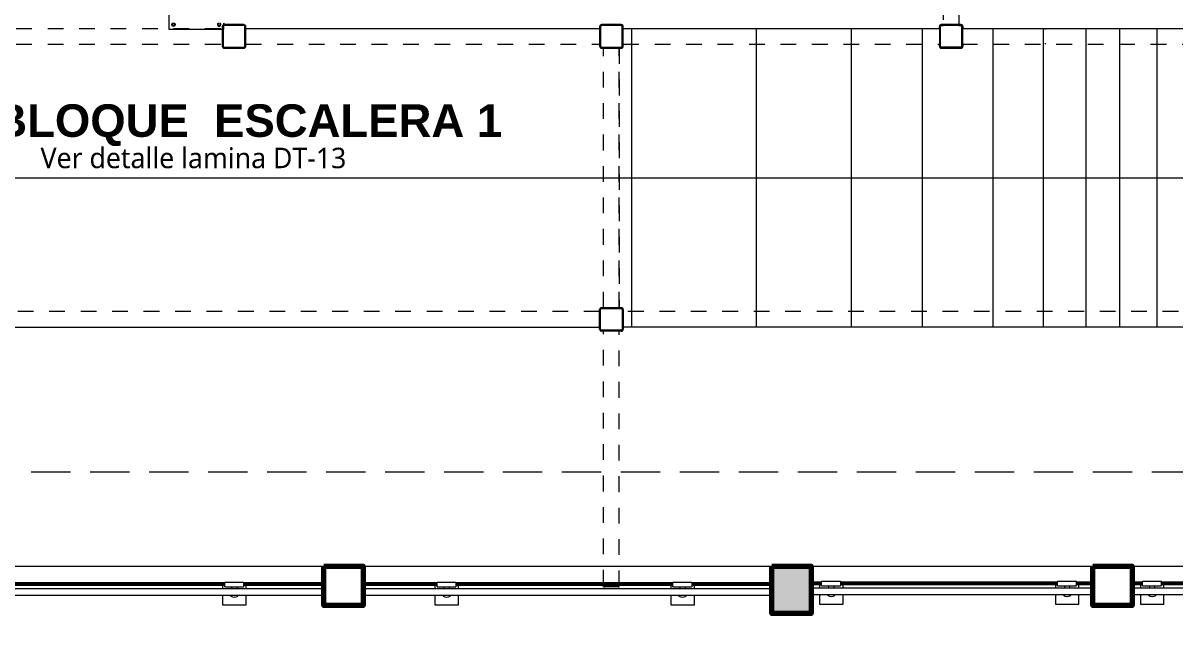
# Model space of a CAD drawing. Header units: metres. Extents: x 28 to 239, y -1 to 113.
# Drawn here: x 124.11 to 131.44, y 47.49 to 51.44 of the extents above; entities that cross this region are included whole.
import ezdxf
from ezdxf.enums import TextEntityAlignment as Align

# ---------------------------------------------------------------- set-up
doc = ezdxf.new("R2010")
doc.units = ezdxf.units.M
doc.linetypes.add('DASHED2', pattern=[0.375, 0.25, -0.125])
doc.linetypes.add('HIDDEN2', pattern=[0.1875, 0.125, -0.0625])
for name, color, linetype, lineweight in [('A-FLOR-HRAL', 11, 'Continuous', 9), ('COLUMNAS 50', 32, 'Continuous', 70), ('GRAFO 0 BLANCO', 7, 'Continuous', 0), ('GRAFO00', 7, 'Continuous', 0), ('letras sr', 7, 'Continuous', 5), ('MK-LINEAS GENERALES', 7, 'Continuous', 0), ('proyecciones', 1, 'DASHED2', 5), ('TEXTOS-SUBTITULO', 7, 'Continuous', 30)]:
    doc.layers.add(name, color=color, linetype=linetype, lineweight=lineweight)
doc.layers.add('Proyección de Vigueta de metal', color=40, linetype='HIDDEN2')
doc.styles.add('Generales', font='trebuc.ttf', dxfattribs={"height": 0.1})
doc.styles.add('TURBO_BASS', font='swisseb.ttf')

# ---------------------------------------------------------------- blocks, each defined once
blk = doc.blocks.new('Barandilla - 50 x 12mm-V85-Nivel 2')
at = {"layer": 'A-FLOR-HRAL'}
for p, q in [((-26.65598413562243, 93.00350822437645), (-88.00000000000932, 93.00350822438354)), ((-88.00000000000932, 93.00350822438354), (-88.00000000001796, 18.21820814453502)), ((34.14173290303831, 93.00350822436941), (13.10426536048715, 93.00350822437184)), ((27.00000000001878, 79.3610483492223), (57.00000000001877, 79.36104834921883)), ((27.00000000001878, 79.3610483492223), (27.00000000000502, -39.6355106011893)), ((57.00000000001877, 79.36104834921883), (57.00000000000501, -39.63551060119276)), ((-88.00000000001796, 18.21820814453502), (-88.0000000000266, -56.56709193536628)), ((24.92408932763253, 2.559974571989083), (25.07591067237265, 33.55960280011573)), ((-88.0000000000266, -56.56709193536628), (-26.6167967153703, -56.56709193537098)), ((13.06507794025701, -56.56709193537402), (34.1417329030423, -56.56709193537563)), ((57.00000000000501, -39.63551060119276), (27.00000000000502, -39.6355106011893))]:
    blk.add_line(p, q, dxfattribs=at)
for centre, radius, start, end in [((-0.5706645103747868, 18.18502156444442), 39.42902882610482, 144.0345375688887, 215.4042522977512), ((-19.28840541889522, -77.8210498320877), 119.8909601388826, 93.5201041311011, 96.3186679859427), ((-18.34714648741117, 114.3698242009999), 119.8909601388827, 285.3047837590424, 291.1568047317177), ((-19.28840541889522, -77.8210498320877), 119.8909601388825, 68.28198513490644, 74.21915454887831), ((-18.34714648741117, 114.3698242009999), 119.8909601388826, 263.1201218806851, 266.0321849932859)]:
    blk.add_arc(centre, radius, start, end, dxfattribs=at)
blk = doc.blocks.new('Barandilla - 50 x 12mm-V8-Nivel 2')
at = {"layer": 'A-FLOR-HRAL'}
for p, q in [((-26.77585938754871, 93.00350822437646), (-88.00000000000932, 93.00350822438354)), ((-88.00000000000932, 93.00350822438354), (-88.00000000001796, 18.21820814453502)), ((34.14173290304679, 93.00350822436941), (13.22414061245579, 93.00350822437183)), ((27.00000000001878, 79.3610483492223), (57.00000000001877, 79.36104834921883)), ((27.00000000001878, 79.3610483492223), (27.00000000000502, -39.6355106011893)), ((57.00000000001877, 79.36104834921883), (57.00000000000501, -39.63551060119276)), ((-88.00000000001796, 18.21820814453502), (-88.0000000000266, -56.56709193536628)), ((24.92408932763253, 2.559974571989083), (25.07591067237265, 33.55960280011573)), ((-88.0000000000266, -56.56709193536628), (-26.77585938754689, -56.56709193537096)), ((13.22414061245902, -56.56709193537402), (34.14173290305077, -56.56709193537563)), ((57.00000000000501, -39.63551060119276), (27.00000000000502, -39.6355106011893))]:
    blk.add_line(p, q, dxfattribs=at)
for centre, radius, start, end in [((-0.5706645103747868, 18.18502156444442), 39.42902882610482, 144.0345375688887, 215.4042522977512), ((-19.28840541889522, -77.8210498320877), 119.8909601388826, 93.58403373800627, 96.3186679859427), ((-18.34714648741117, 114.3698242009999), 119.8909601388826, 285.3761058525774, 291.1568047317177), ((-19.28840541889522, -77.8210498320877), 119.8909601388825, 68.28198513490644, 74.15247126397308), ((-18.34714648741117, 114.3698242009999), 119.8909601388826, 263.1201218806851, 265.9624964592715)]:
    blk.add_arc(centre, radius, start, end, dxfattribs=at)
blk = doc.blocks.new('Barandilla - Barandilla-616930-Nivel 2')
at = {"layer": 'A-FLOR-HRAL'}
for p, q in [((114090.5938314789, 39587.95980151019), (113619.4113429827, 39587.95980151019)), ((114090.5938314789, 39579.95980151019), (113619.4113429827, 39579.95980151019)), ((114090.5938314789, 39578.3998015102), (113619.4113429827, 39578.3998015102)), ((114090.5938314789, 39570.43980151019), (113619.4113429827, 39570.43980151019)), ((115590.5938314789, 39587.95980151019), (114209.5903904293, 39587.95980151019)), ((115590.5938314789, 39579.95980151018), (114209.5903904293, 39579.95980151019)), ((115590.5938314789, 39578.39980151019), (114209.5903904293, 39578.3998015102)), ((115590.5938314789, 39570.43980151018), (114209.5903904293, 39570.43980151019)), ((116220.4984166736, 39587.95980151019), (115709.5903904293, 39587.95980151019)), ((116220.4984166736, 39579.95980151018), (115709.5903904293, 39579.95980151018)), ((116220.4984166736, 39578.39980151019), (115709.5903904293, 39578.39980151019)), ((116220.4984166736, 39570.43980151018), (115709.5903904293, 39570.43980151018)), ((116220.4984166737, 39549.52220921964), (113619.4113429828, 39549.52220921966)), ((113619.4113429828, 39509.52220921965), (116220.4984166737, 39509.52220921963))]:
    blk.add_line(p, q, dxfattribs=at)
at = {"rotation": 89.9999999999998}
for name, p in [('Barandilla - 50 x 12mm-V85-Nivel 2', (114169.9548798281, 39536.29806860715)), ('Barandilla - 50 x 12mm-V8-Nivel 2', (115669.9548798281, 39536.29806860714))]:
    blk.add_blockref(name, p, dxfattribs=at)
blk = doc.blocks.new('Barandilla - 50 x 12mm-V86-Nivel 2')
at = {"layer": 'A-FLOR-HRAL'}
for p, q in [((-26.65608331315879, 93.00350822437645), (-88.00000000000932, 93.00350822438354)), ((-88.00000000000932, 93.00350822438354), (-88.00000000001796, 18.21820814453502)), ((34.14173290303831, 93.00350822436941), (13.10436453804042, 93.00350822437184)), ((27.00000000001878, 79.3610483492223), (57.00000000001877, 79.36104834921883)), ((27.00000000001878, 79.3610483492223), (27.00000000000502, -39.6355106011893)), ((57.00000000001877, 79.36104834921883), (57.00000000000501, -39.63551060119276)), ((-88.00000000001796, 18.21820814453502), (-88.0000000000266, -56.56709193536628)), ((24.92408932763253, 2.559974571989083), (25.07591067237265, 33.55960280011573)), ((-88.0000000000266, -56.56709193536628), (-26.61687829627158, -56.56709193537098)), ((13.06515952114133, -56.56709193537402), (34.14173290304229, -56.56709193537563)), ((57.00000000000501, -39.63551060119276), (27.00000000000502, -39.6355106011893))]:
    blk.add_line(p, q, dxfattribs=at)
for centre, radius, start, end in [((-0.5706645103747868, 18.18502156444442), 39.42902882610482, 144.0345375688887, 215.4042522977512), ((-19.28840541889522, -77.8210498320877), 119.8909601388826, 93.52014873391148, 96.3186679859427), ((-18.34714648741117, 114.3698242009999), 119.8909601388827, 285.3048273326804, 291.1568047317177), ((-19.28840541889522, -77.8210498320877), 119.8909601388825, 68.28198513490644, 74.21910870752379), ((-18.34714648741117, 114.3698242009999), 119.8909601388826, 263.1201218806851, 266.0321429817599)]:
    blk.add_arc(centre, radius, start, end, dxfattribs=at)
blk = doc.blocks.new('Barandilla - Barandilla-617001-Nivel 2')
at = {"layer": 'A-FLOR-HRAL'}
for p, q in [((116941.0971732319, 39587.95980151019), (116470.4984166736, 39587.95980151019)), ((116941.0971732319, 39579.95980151019), (116470.4984166736, 39579.95980151019)), ((116941.0971732319, 39578.3998015102), (116470.4984166736, 39578.3998015102)), ((116941.0971732319, 39570.43980151019), (116470.4984166736, 39570.43980151019)), ((118441.0971732319, 39587.95980151019), (117060.0937321823, 39587.95980151019)), ((118441.0971732319, 39579.95980151018), (117060.0937321823, 39579.95980151019)), ((118441.0971732319, 39578.39980151019), (117060.0937321823, 39578.3998015102)), ((118441.0971732319, 39570.43980151018), (117060.0937321823, 39570.43980151019)), ((119070.4180264886, 39587.95980151019), (118560.0937321823, 39587.95980151019)), ((119070.4180264886, 39579.95980151018), (118560.0937321823, 39579.95980151018)), ((119070.4180264886, 39578.39980151019), (118560.0937321823, 39578.39980151019)), ((119070.4180264886, 39570.43980151018), (118560.0937321823, 39570.43980151018)), ((119070.4180264888, 39549.52220921964), (116470.4984166737, 39549.52220921966)), ((116470.4984166737, 39509.52220921965), (119070.4180264888, 39509.52220921963))]:
    blk.add_line(p, q, dxfattribs=at)
at = {"rotation": 89.9999999999998}
for name, p in [('Barandilla - 50 x 12mm-V86-Nivel 2', (117020.4582215811, 39536.29806860715)), ('Barandilla - 50 x 12mm-V8-Nivel 2', (118520.4582215811, 39536.29806860714))]:
    blk.add_blockref(name, p, dxfattribs=at)
blk = doc.blocks.new('Barandilla - 50 x 12mm-V87-Nivel 2')
at = {"layer": 'A-FLOR-HRAL'}
for p, q in [((-26.75592566503378, 93.00350822437645), (-88.00000000000932, 93.00350822438354)), ((-88.00000000000932, 93.00350822438354), (-88.00000000001796, 18.21820814453502)), ((34.14173290303831, 93.00350822436941), (13.20420688993239, 93.00350822437183)), ((27.00000000001878, 79.3610483492223), (57.00000000001877, 79.36104834921883)), ((27.00000000001878, 79.3610483492223), (27.00000000000502, -39.6355106011893)), ((57.00000000001877, 79.36104834921883), (57.00000000000501, -39.63551060119276)), ((-88.00000000001796, 18.21820814453502), (-88.0000000000266, -56.56709193536628)), ((24.92408932763253, 2.559974571989083), (25.07591067237265, 33.55960280011573)), ((-88.0000000000266, -56.56709193536628), (-26.6990060356264, -56.56709193537097)), ((13.14728726053008, -56.56709193537402), (34.1417329030423, -56.56709193537563)), ((57.00000000000501, -39.63551060119276), (27.00000000000502, -39.6355106011893))]:
    blk.add_line(p, q, dxfattribs=at)
for centre, radius, start, end in [((-0.5706645103747868, 18.18502156444442), 39.42902882610482, 144.0345375688887, 215.4042522977512), ((-19.28840541889522, -77.8210498320877), 119.8909601388826, 93.5650505880127, 96.3186679859427), ((-18.34714648741117, 114.3698242009999), 119.8909601388826, 285.3486943637657, 291.1568047317177), ((-19.28840541889522, -77.8210498320877), 119.8909601388825, 68.28198513490644, 74.17296150067632), ((-18.34714648741117, 114.3698242009999), 119.8909601388826, 263.1201218806851, 265.9898498555262)]:
    blk.add_arc(centre, radius, start, end, dxfattribs=at)
blk = doc.blocks.new('Barandilla - Barandilla-617072-Nivel 2')
at = {"layer": 'A-FLOR-HRAL'}
for p, q in [((119386.4413411098, 39592.95980151018), (119320.4180264886, 39592.95980151018)), ((119386.4413411098, 39584.95980151017), (119320.4180264886, 39584.95980151017)), ((119386.4413411098, 39583.39980151018), (119320.4180264886, 39583.39980151018)), ((119386.4413411098, 39575.43980151017), (119320.4180264886, 39575.43980151017)), ((120886.4413411098, 39592.95980151017), (119505.4379000602, 39592.95980151018)), ((120886.4413411098, 39584.95980151017), (119505.4379000602, 39584.95980151017)), ((120886.4413411098, 39583.39980151017), (119505.4379000602, 39583.39980151018)), ((120886.4413411098, 39575.43980151016), (119505.4379000602, 39575.43980151017)), ((121111.1867524294, 39592.95980151017), (121005.4379000602, 39592.95980151017)), ((121111.1867524294, 39584.95980151017), (121005.4379000602, 39584.95980151017)), ((121111.1867524294, 39583.39980151017), (121005.4379000602, 39583.39980151017)), ((121111.1867524294, 39575.43980151016), (121005.4379000602, 39575.43980151016)), ((121111.1867524296, 39554.52220921964), (119320.4180264888, 39554.52220921964)), ((119320.4180264888, 39514.52220921963), (121111.1867524296, 39514.52220921961))]:
    blk.add_line(p, q, dxfattribs=at)
at = {"rotation": 89.99999999999972}
for name, p in [('Barandilla - 50 x 12mm-V87-Nivel 2', (119465.802389459, 39541.29806860713)), ('Barandilla - 50 x 12mm-V8-Nivel 2', (120965.802389459, 39541.29806860712))]:
    blk.add_blockref(name, p, dxfattribs=at)
blk = doc.blocks.new('Barandilla - 50 x 12mm-V88-Nivel 2')
at = {"layer": 'A-FLOR-HRAL'}
for p, q in [((-26.75590762835578, 93.00350822437645), (-88.00000000000932, 93.00350822438354)), ((-88.00000000000932, 93.00350822438354), (-88.00000000001796, 18.21820814453502)), ((34.14173290303831, 93.00350822436941), (13.20418885323743, 93.00350822437183)), ((27.00000000001878, 79.3610483492223), (57.00000000001877, 79.36104834921883)), ((27.00000000001878, 79.3610483492223), (27.00000000000502, -39.6355106011893)), ((57.00000000001877, 79.36104834921883), (57.00000000000501, -39.63551060119276)), ((-88.00000000001796, 18.21820814453502), (-88.0000000000266, -56.56709193536628)), ((24.92408932763253, 2.559974571989083), (25.07591067237265, 33.55960280011573)), ((-88.0000000000266, -56.56709193536628), (-26.69899119911131, -56.56709193537097)), ((13.14727242401496, -56.56709193537402), (34.14173290304229, -56.56709193537563)), ((57.00000000000501, -39.63551060119276), (27.00000000000502, -39.6355106011893))]:
    blk.add_line(p, q, dxfattribs=at)
for centre, radius, start, end in [((-0.5706645103747868, 18.18502156444442), 39.42902882610482, 144.0345375688887, 215.4042522977512), ((-19.28840541889522, -77.8210498320877), 119.8909601388826, 93.56504247641027, 96.3186679859427), ((-18.34714648741117, 114.3698242009999), 119.8909601388826, 285.3486864388724, 291.1568047317177), ((-19.28840541889522, -77.8210498320877), 119.8909601388825, 68.28198513490644, 74.17296983698618), ((-18.34714648741117, 114.3698242009999), 119.8909601388826, 263.1201218806851, 265.9898574958427)]:
    blk.add_arc(centre, radius, start, end, dxfattribs=at)
blk = doc.blocks.new('Barandilla - Barandilla-617115-Nivel 2')
at = {"layer": 'A-FLOR-HRAL'}
for p, q in [((121427.2604107849, 39592.95980151018), (121361.1867524294, 39592.95980151018)), ((121427.2604107849, 39584.95980151017), (121361.1867524294, 39584.95980151017)), ((121427.2604107849, 39583.39980151018), (121361.1867524294, 39583.39980151018)), ((121427.2604107849, 39575.43980151017), (121361.1867524294, 39575.43980151017)), ((122927.2604107849, 39592.95980151017), (121546.2569697353, 39592.95980151018)), ((122927.2604107849, 39584.95980151017), (121546.2569697353, 39584.95980151017)), ((122927.2604107849, 39583.39980151017), (121546.2569697353, 39583.39980151018)), ((122927.2604107849, 39575.43980151016), (121546.2569697353, 39575.43980151017)), ((123152.0561658388, 39592.95980151017), (123046.2569697353, 39592.95980151017)), ((123152.0561658388, 39584.95980151017), (123046.2569697353, 39584.95980151017)), ((123152.0561658388, 39583.39980151017), (123046.2569697353, 39583.39980151017)), ((123152.0561658388, 39575.43980151016), (123046.2569697353, 39575.43980151016)), ((123152.0561658389, 39554.52220921964), (121361.1867524296, 39554.52220921964)), ((121361.1867524296, 39514.52220921963), (123152.0561658389, 39514.52220921961))]:
    blk.add_line(p, q, dxfattribs=at)
at = {"rotation": 89.99999999999972}
for name, p in [('Barandilla - 50 x 12mm-V88-Nivel 2', (121506.6214591341, 39541.29806860713)), ('Barandilla - 50 x 12mm-V8-Nivel 2', (123006.6214591341, 39541.29806860712))]:
    blk.add_blockref(name, p, dxfattribs=at)

msp = doc.modelspace()

# ---------------------------------------------------------------- hatches: boundary and pattern name
at = {"layer": 'GRAFO 0 BLANCO', "true_color": 0x939598}
h = msp.add_hatch(color=252, dxfattribs=at)
h.dxf.hatch_style = 1
h.paths.add_polyline_path([(128.8767266711137, 47.98824644305805), (129.1267266711137, 47.98824644305805), (129.1267266711137, 47.68824644305809), (128.8767266711137, 47.68824644305809)])
h.paths.add_polyline_path([(132.9583954475652, 47.98824644305805), (133.2083954475652, 47.98824644305805), (133.2083954475652, 47.68824644305809), (132.9583954475652, 47.68824644305809)])
h.paths.add_polyline_path([(132.9583387462674, 45.4904911936093), (133.2083387462674, 45.4904911936093), (133.2083387462674, 45.09049119360927), (132.9583387462674, 45.09049119360927)])
h.paths.add_polyline_path([(128.8766680349353, 45.4904911936093), (129.1266680349353, 45.4904911936093), (129.1266680349353, 45.09049119360927), (128.8766680349353, 45.09049119360927)])

# ---------------------------------------------------------------- linework, layer by layer
at = {"layer": 'COLUMNAS 50', "linetype": 'Continuous'}
for points in [[(126.0268376983998, 47.9882464430581), (126.2768376983998, 47.9882464430581), (126.2768376983998, 47.7382464430581), (126.0268376983998, 47.7382464430581), (126.0268376983998, 47.9882464430581)], [(128.8767266711137, 47.9882464430581), (129.1267266711137, 47.9882464430581), (129.1267266711137, 47.68824644305815), (128.8767266711137, 47.68824644305815), (128.8767266711137, 47.9882464430581)], [(130.9175260341556, 47.9882464430581), (131.1675260341556, 47.9882464430581), (131.1675260341556, 47.7382464430581), (130.9175260341556, 47.7382464430581), (130.9175260341556, 47.9882464430581)]]:
    msp.add_lwpolyline(points, dxfattribs=at)
at = {"layer": 'GRAFO 0 BLANCO'}
for p, q in [((130.0660830318903, 55.16324709516047), (130.0660830318903, 51.42694693410161)), ((125.5310829446818, 51.40824693022611), (127.7810829153331, 51.40824693022611)), ((127.9310830127175, 51.40824693022611), (129.9473830028284, 51.40824693022611)), ((130.0847831549751, 51.40824693022611), (133.261082769678, 51.40824693022611)), ((122.9322243290291, 50.45824686976776), (133.7631417315661, 50.45824686976776)), ((123.2647828916046, 49.50824680930899), (127.7810829153331, 49.50824680930899)), ((133.261082769678, 49.50824680930899), (127.9310830127175, 49.50824680930898))]:
    msp.add_line(p, q, dxfattribs=at)
at = {"layer": 'GRAFO 0 BLANCO', "color": 251, "true_color": 0x636466}
for p, q in [((127.9826555915741, 51.40824693022611), (127.9826555915741, 49.50824680930899)), ((128.7773353629387, 51.40824693022611), (128.7773353629387, 49.50824680930899)), ((129.3802274154749, 51.40824693022611), (129.3802274154749, 49.50824680930899)), ((129.8311241031476, 51.40824693022611), (129.8311241031476, 49.50824680930899)), ((130.2820207908202, 51.40824693022611), (130.2820207908202, 49.50824680930899)), ((130.6024002085082, 51.40824693022611), (130.6024002085082, 49.50824680930899)), ((130.873277793168, 51.40824693022611), (130.873277793168, 49.50824680930899)), ((131.0868640716267, 51.40824693022611), (131.0868640716267, 49.50824680930899)), ((131.3241744808406, 51.40824693022611), (131.3241744808406, 49.50824680930899))]:
    msp.add_line(p, q, dxfattribs=at)
at = {"layer": 'GRAFO 0 BLANCO'}
msp.add_lwpolyline([(93.26644945877234, 47.9882464430581), (133.208395447565, 47.9882464430581), (133.2083387419155, 38.99633395044057), (93.26642275851219, 38.9963339504308), (93.26644945877234, 47.9882464430581)], dxfattribs=at)
at = {"layer": 'GRAFO00', "color": 252, "linetype": 'DASHED2', "lineweight": 0}
msp.add_lwpolyline([(92.66642275866235, 48.58824644306802), (133.8083687474553, 48.58824644306802), (133.8083687474553, 38.29633395044053), (92.66642275866235, 38.29633395044053)], close=True, dxfattribs=at)
at = {"layer": 'MK-LINEAS GENERALES', "color": 7, "linetype": 'Continuous'}
for p, q in [((125.0410829658088, 51.55324717536686), (125.0410829658088, 51.40324719719203)), ((125.3910829148836, 51.40324719719203), (125.3910829148836, 51.44324719137198)), ((125.3910829571043, 51.44324692712067), (125.3910829571043, 51.43297576518754)), ((125.518482999444, 51.43324693652241), (125.393682971349, 51.43324693652241)), ((125.518482999444, 51.42694693410161), (125.393682971349, 51.42694693410161)), ((127.9184830674798, 51.43324693652241), (127.7936830989894, 51.43324693652241)), ((127.9184830674798, 51.42694693410161), (127.7936830989894, 51.42694693410161)), ((129.9536829754473, 51.43324693652241), (129.9660831259131, 51.43324693652241)), ((129.9536829754473, 51.42694693410161), (129.9660831259131, 51.42694693410161)), ((130.0660830318903, 51.43324693652241), (130.0784831823561, 51.43324693652241)), ((130.0660830318903, 51.42694693410161), (130.0784831823561, 51.42694693410161)), ((125.0410829658088, 51.40324719719203), (125.3910829148836, 51.40324719719203)), ((125.3810829665066, 51.42064693168035), (125.3810829665066, 51.31464692405612)), ((125.3873829689278, 51.42064693168035), (125.3873829689278, 51.31464692405612)), ((125.5247829720628, 51.29584693338771), (125.5247829720628, 51.42064693168035)), ((125.5310829446818, 51.29584693338771), (125.5310829446818, 51.42064693168035)), ((127.7810829153331, 51.42064693168035), (127.7810829153331, 51.31464692405612)), ((127.787382887952, 51.42064693168035), (127.787382887952, 51.31464692405612)), ((127.9247830400986, 51.29584693338771), (127.9247830400986, 51.42064693168035)), ((127.9310830127175, 51.29584693338771), (127.9310830127175, 51.42064693168035)), ((129.9410830302095, 51.40824693022611), (129.9410830302095, 51.42064693168035)), ((129.9473830028284, 51.40824693022611), (129.9473830028284, 51.42064693168035)), ((130.0847831549751, 51.42064693168035), (130.0847831549751, 51.40824693022611)), ((130.0910831275939, 51.42064693168035), (130.0910831275939, 51.40824693022611)), ((125.3810829665066, 51.31464692405612), (125.3810829665066, 51.29584693338771)), ((125.3873829689278, 51.31464692405612), (125.3873829689278, 51.29584693338771)), ((125.393682971349, 51.28954693096645), (125.518482999444, 51.28954693096645)), ((125.393682971349, 51.28324692854525), (125.518482999444, 51.28324692854525)), ((127.7810829153331, 51.31464692405612), (127.7810829153331, 51.29584693338771)), ((127.787382887952, 51.31464692405612), (127.787382887952, 51.29584693338771)), ((127.7936830989894, 51.28954693096645), (127.9184830674798, 51.28954693096645)), ((127.7936830989894, 51.28324692854525), (127.9184830674798, 51.28324692854525)), ((129.9410830302095, 51.29584693338771), (129.9410830302095, 51.30824693484195)), ((129.9473830028284, 51.29584693338771), (129.9473830028284, 51.30824693484195)), ((130.0784831823561, 51.28954693096645), (129.9536829754473, 51.28954693096645)), ((130.0784831823561, 51.28324692854525), (129.9536829754473, 51.28324692854525)), ((130.0847831549751, 51.30824693484195), (130.0847831549751, 51.29584693338771)), ((130.0910831275939, 51.30824693484195), (130.0910831275939, 51.29584693338771)), ((127.7810829153331, 49.50824680930899), (127.7810829153331, 49.62064686575209)), ((127.787382887952, 49.50824680930899), (127.787382887952, 49.62064686575209)), ((127.7936830989894, 49.63324681099024), (127.8058124059457, 49.63324681099024)), ((127.7936830989894, 49.62694683837137), (127.8058124059457, 49.62694683837137)), ((127.8060710901075, 49.63324681099024), (127.9184830674798, 49.63324681099024)), ((127.8060710901075, 49.62694683837136), (127.9184830674798, 49.62694683837137)), ((127.924783003096, 49.62064690618777), (127.9247830400987, 49.50824680930899)), ((127.9310830127175, 49.62064686575209), (127.9310830127175, 49.50824680930899)), ((127.7810829153331, 49.49584689726171), (127.7810829153331, 49.50824680930899)), ((127.787382887952, 49.49584689726171), (127.787382887952, 49.50824680930899)), ((127.8060710901075, 49.48954692464284), (127.7936830989894, 49.48954692464284)), ((127.8060710901075, 49.48324695202436), (127.7936830989894, 49.48324695202436)), ((127.9184830674798, 49.48954692464284), (127.8060710901075, 49.48954692464284)), ((127.9184830674798, 49.48324695202436), (127.8060710901075, 49.48324695202437)), ((127.9247830400986, 49.50824680930899), (127.9247830400986, 49.49584689726171)), ((127.9310830127175, 49.50824680930899), (127.9310830127175, 49.49584689726171))]:
    msp.add_line(p, q, dxfattribs=at)
for points in [[(127.9310829459599, 51.42064699476569, 0.414213562373095), (127.9184829457907, 51.43324699493516), (127.7936829441127, 51.43324699493516, 0.414213562373095), (127.781082943943, 51.42064699476569), (127.781082943943, 51.29584699308757, 0.414213562373095), (127.7936829441127, 51.28324699291812), (127.9184828767451, 51.2832468975507, 0.415309314764236), (127.9310830604012, 51.29584684278848), (127.9310830604012, 51.42064704969738)], [(130.0910829750054, 51.42064699476569, 0.414213562373095), (130.0784829748358, 51.43324699493516), (129.9536829731582, 51.43324699493516, 0.414213562373095), (129.9410829729885, 51.42064699476569), (129.9410829729885, 51.29584699308757, 0.414213562373095), (129.9536829731582, 51.28324699291812), (130.0784829057901, 51.2832468975507, 0.415309314764236), (130.0910830894462, 51.29584684278848), (130.0910830894462, 51.42064704969738)]]:
    msp.add_lwpolyline(points, format="xyb", dxfattribs=at)
for points in [[(127.9184829457907, 51.42694699485043), (127.7936829441127, 51.42694699485043, 0.414213562373095), (127.7873829440276, 51.42064699476569), (127.7873829440276, 51.29584699308757, 0.414213562373095), (127.7936829441127, 51.28954699300283), (127.9184829457907, 51.28954699300283, 0.4142135623732282), (127.9247829458758, 51.29584699308757), (127.9247829458758, 51.42064699476569, 0.414213562373095)], [(130.0784829748358, 51.42694699485043), (129.9536829731582, 51.42694699485043, 0.414213562373095), (129.9473829730731, 51.42064699476569), (129.9473829730731, 51.29584699308757, 0.414213562373095), (129.9536829731582, 51.28954699300283), (130.0784829748358, 51.28954699300283, 0.4142135623732282), (130.0847829749208, 51.29584699308757), (130.0847829749208, 51.42064699476569, 0.414213562373095)]]:
    msp.add_lwpolyline(points, format="xyb", close=True, dxfattribs=at)
for centre, radius in [((125.0710829614438, 51.43324719282695), 0.01111249838311989), ((125.0710829614438, 51.43324719282695), 0.006945628989402117), ((125.3610829192487, 51.43324719282695), 0.006945628989402117)]:
    msp.add_circle(centre, radius, dxfattribs=at)
for centre, radius, start, end in [((125.3610829192487, 51.43324719282695), 0.01111249838311927, 115.8567146005265, 64.14328539947356), ((125.3936829690602, 51.42064693039262), 0.0126000001694423, 90, 180), ((125.3936829690602, 51.42064693039262), 0.006300000084726836, 90, 180), ((125.5184829707384, 51.42064693039262), 0.0126000001694423, 0, 90), ((125.5184829707384, 51.42064693039262), 0.006300000084716888, 0, 90), ((127.7936830013331, 51.42064693039262), 0.0126000001694423, 90, 180), ((127.7936830013331, 51.42064693039262), 0.006300000084715467, 90, 180), ((127.9184830030113, 51.42064693039262), 0.0126000001694423, 0, 90), ((127.9184830030113, 51.42064693039262), 0.006300000084716888, 0, 90), ((129.953683030379, 51.42064693039262), 0.01260000016943378, 90, 180), ((129.953683030379, 51.42064693039262), 0.006300000084716888, 90, 180), ((130.0784830320571, 51.42064693039262), 0.01260000016943378, 0, 89.99999999987624), ((130.0784830320571, 51.42064693039262), 0.006300000084726836, 3.256887993818641e-10, 89.99999999979808), ((130.5346530179117, 51.403448774623), 0.08132916313963393, 358.871447379343, 3.382228262619407), ((125.3936829690602, 51.29584692871444), 0.0126000001694423, 180, 270), ((125.3936829690602, 51.29584692871444), 0.006300000084726836, 180, 270), ((125.5184829707384, 51.29584692871444), 0.006300000084718311, 270, 0), ((125.5184829707384, 51.29584692871444), 0.0126000001694423, 270, 0), ((127.7936830013331, 51.29584692871444), 0.0126000001694423, 180, 270), ((127.7936830013331, 51.29584692871444), 0.006300000084716888, 180, 270), ((127.9184830030113, 51.29584692871444), 0.0126000001694423, 270, 0), ((127.9184830030113, 51.29584692871444), 0.006300000084715467, 270, 0), ((129.953683030379, 51.29584692871444), 0.01260000016943236, 180, 270), ((129.953683030379, 51.29584692871444), 0.006300000084715467, 180.000000001628, 270), ((130.0784830320571, 51.29584692871444), 0.01260000016943236, 270.0000000001237, 359.9999999990229), ((130.0784830320571, 51.29584692871444), 0.006300000084726836, 270.0000000002019, 0), ((130.5346530179117, 51.3130450904446), 0.08132916313958846, 356.6177717373806, 1.128552620657038), ((127.7936830013331, 49.62064690618777), 0.0126000001694423, 90, 180), ((127.7936830013331, 49.62064690618777), 0.006300000084715467, 90, 180), ((127.9184830030113, 49.62064690618777), 0.0126000001694423, 0, 89.99999999987624), ((127.9184830030113, 49.62064690618777), 0.006300000084716888, 0, 89.99999999987624), ((127.7936830013331, 49.49584690450999), 0.0126000001694423, 180, 270), ((127.7936830013331, 49.49584690450999), 0.006300000084716888, 180, 270), ((127.9184830030113, 49.49584690450999), 0.0126000001694423, 270, 0), ((127.9184830030113, 49.49584690450999), 0.006300000084716888, 270.0000000001237, 0)]:
    msp.add_arc(centre, radius, start, end, dxfattribs=at)
at = {"layer": 'proyecciones', "linetype": 'HIDDEN2', "ltscale": 0.5}
for p, q in [((129.9660831259131, 55.16324709516047), (129.9660831259131, 51.42694693410161)), ((123.2710829834327, 51.40824693022611), (125.3810829665066, 51.40824693022611)), ((123.2710829834327, 51.30824693484195), (125.3810829665066, 51.30824693484195)), ((125.5310829446818, 51.30824693484195), (127.7810829153331, 51.30824693484195)), ((127.8058124059457, 49.63324681099024), (127.8058124059457, 51.28324692854525)), ((127.9060707576663, 49.63324681099025), (127.9060707576663, 51.28324692854525)), ((127.906082917014, 51.28324692854525), (127.906082917014, 49.63324681099024)), ((127.9310830127175, 51.30824693484195), (129.9473830028284, 51.30824693484195)), ((130.0847831549751, 51.30824693484195), (133.261082769678, 51.30824693484195)), ((127.7810829153331, 49.60824695370483), (123.2647828916046, 49.60824695370482)), ((133.261082769678, 49.60824695370424), (127.9310830127175, 49.60824695370423)), ((127.8058124059457, 47.86402166665457), (127.8058124059457, 49.48324695202436)), ((127.9060707576663, 47.85997618015008), (127.9060707576663, 49.48324695202435))]:
    msp.add_line(p, q, dxfattribs=at)
at = {"layer": 'Proyección de Vigueta de metal'}
for p, q in [((127.8060710901075, 47.85997069652271), (127.8058124059457, 47.86402166665457)), ((127.8996828085905, 47.85978687579572), (127.8124831194601, 47.85978186900562))]:
    msp.add_line(p, q, dxfattribs=at)
for centre, radius, start, end in [((127.8108845863149, 47.91446164677487), 0.05470313889647663, 264.9518406182474, 271.6745335736971), ((127.9012810777717, 47.91372754008685), 0.05396433756276068, 268.3028148628619, 275.0920672722497)]:
    msp.add_arc(centre, radius, start, end, dxfattribs=at)

# ---------------------------------------------------------------- block references
at = {"layer": 'A-FLOR-HRAL', "xscale": 0.001, "yscale": 0.001, "zscale": 0.001}
for name in ['Barandilla - Barandilla-616930-Nivel 2', 'Barandilla - Barandilla-617001-Nivel 2', 'Barandilla - Barandilla-617072-Nivel 2', 'Barandilla - Barandilla-617115-Nivel 2']:
    msp.add_blockref(name, (9.80620872517872, 8.294145745778835), dxfattribs=at)

# ---------------------------------------------------------------- texts
at = {"layer": 'letras sr', "insert": (124.2259099861839, 50.86655610327075), "char_height": 0.115, "attachment_point": 1, "style": 'Generales'}
msp.add_mtext('{\\H1.13043x; \\PVer detalle lamina DT-13}', dxfattribs=at)
at = {"layer": 'TEXTOS-SUBTITULO', "style": 'TURBO_BASS'}
msp.add_text('BLOQUE  ESCALERA 1', height=0.2070172128560859, dxfattribs=at).set_placement((125.5462627678955, 50.71915451782198), align=Align.CENTER)

doc.saveas('drawing.dxf')
